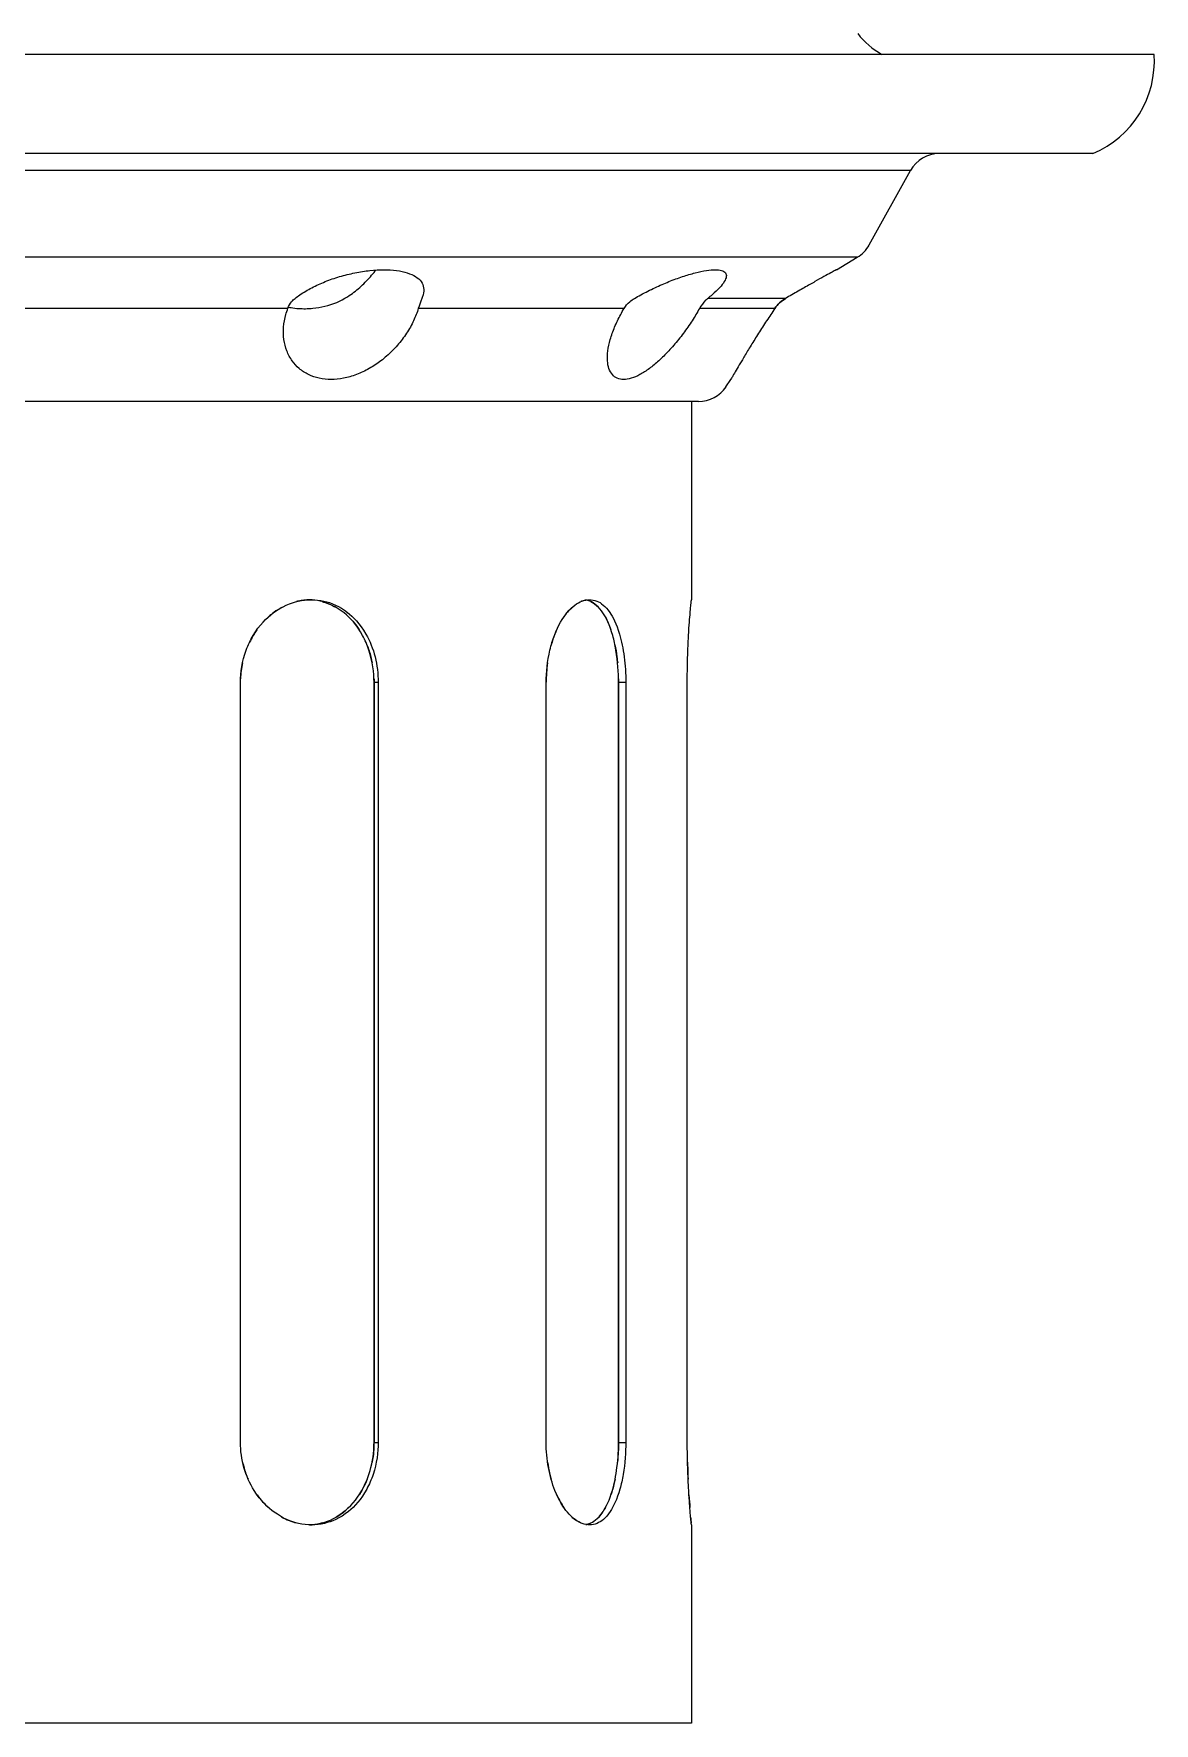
# Model space of a CAD drawing. Header units: millimetres. Extents: x 0 to 13338, y 0 to 11580.
# Drawn here: x 8698.5 to 8766.3, y 4734.7 to 4837 of the extents above; entities that cross this region are included whole.
import ezdxf

# ---------------------------------------------------------------- set-up
doc = ezdxf.new("R2010")
doc.units = ezdxf.units.MM
doc.layers.add('dwgmodels.com', color=250, linetype='Continuous')

# ---------------------------------------------------------------- blocks, each defined once
blk = doc.blocks.new('Public Light 9_side_dwgmodels.com')
at = {"color": 0}
for p, q in [((588.94, 4124.92), (440.94, 4124.92)), ((588.94, 4124.92), (440.94, 4124.92)), ((585.24, 4118.92), (444.64, 4118.92)), ((585.24, 4118.92), (444.64, 4118.92)), ((574.2, 4117.9), (455.68, 4117.9)), ((574.2, 4117.9), (455.68, 4117.9)), ((571.7, 4113.39), (574.2, 4117.9)), ((570.98, 4112.65), (458.9, 4112.65)), ((570.98, 4112.65), (458.9, 4112.65)), ((569.72, 4111.89), (570.98, 4112.65)), ((569.72, 4111.89), (570.98, 4112.65)), ((536.52, 4109.55), (519.5, 4109.55)), ((536.52, 4109.55), (519.5, 4109.55)), ((556.87, 4109.55), (544.41, 4109.55)), ((556.87, 4109.55), (544.41, 4109.55)), ((565.99, 4109.55), (561.43, 4109.55)), ((565.99, 4109.55), (561.43, 4109.55)), ((566.64, 4110.16), (561.93, 4110.16)), ((566.64, 4110.16), (561.93, 4110.16)), ((563.03, 4104.81), (563.32, 4105.25)), ((563.03, 4104.81), (563.32, 4105.25)), ((561.37, 4103.92), (468.51, 4103.92)), ((561.37, 4103.92), (468.51, 4103.92)), ((560.94, 4103.92), (560.94, 4091.92)), ((533.65, 4040.92), (533.65, 4086.92)), ((533.65, 4040.92), (533.65, 4086.92)), ((541.73, 4086.92), (541.98, 4086.92)), ((541.73, 4086.92), (541.73, 4040.92)), ((541.73, 4040.92), (541.73, 4086.92)), ((541.73, 4086.92), (541.98, 4086.92)), ((541.73, 4040.92), (541.73, 4086.92)), ((541.73, 4086.92), (541.73, 4040.92)), ((541.98, 4086.92), (541.98, 4040.92)), ((541.98, 4086.92), (541.98, 4040.92)), ((552.15, 4040.92), (552.15, 4086.92)), ((552.15, 4040.92), (552.15, 4086.92)), ((556.53, 4086.92), (556.97, 4086.92)), ((556.53, 4040.92), (556.53, 4086.92)), ((556.53, 4086.92), (556.97, 4086.92)), ((556.53, 4086.92), (556.53, 4040.92)), ((556.53, 4040.92), (556.53, 4086.92)), ((556.53, 4086.92), (556.53, 4040.92)), ((556.97, 4086.92), (556.97, 4040.92)), ((556.97, 4086.92), (556.97, 4040.92)), ((560.69, 4040.92), (560.69, 4086.92)), ((560.69, 4040.92), (560.69, 4086.92)), ((541.73, 4040.92), (541.98, 4040.92)), ((541.73, 4040.92), (541.98, 4040.92)), ((556.53, 4040.92), (556.97, 4040.92)), ((556.53, 4040.92), (556.97, 4040.92)), ((560.94, 4035.92), (560.94, 4023.92)), ((560.94, 4023.92), (468.94, 4023.92)), ((560.94, 4023.92), (468.94, 4023.92))]:
    blk.add_line(p, q, dxfattribs=at)
for centre, radius, start, end in [((574.94, 4129.27), 5, 218.1668, 240.2704), ((582.89, 4124.52), 6.07, 292.8023, 3.8326), ((575.95, 4116.92), 2, 90, 150.9419), ((569.95, 4114.36), 2, 300.9638, 330.9419), ((561.37, 4105.92), 2, 270, 326.3099), ((561.37, 4105.92), 2, 270, 326.3099)]:
    blk.add_arc(centre, radius, start, end, dxfattribs=at)
for points, knots in [([(536.95, 4110.16), (537.04, 4110.23), (537.14, 4110.3), (537.47, 4110.53), (537.71, 4110.67), (538.23, 4110.94), (538.5, 4111.06), (539.05, 4111.28), (539.35, 4111.39), (539.95, 4111.56), (540.26, 4111.64), (540.88, 4111.77), (541.19, 4111.81), (541.78, 4111.88), (542.07, 4111.89), (542.59, 4111.89), (542.85, 4111.88), (543.33, 4111.81), (543.55, 4111.77), (543.94, 4111.64), (544.11, 4111.56), (544.39, 4111.39), (544.5, 4111.28), (544.66, 4111.06), (544.71, 4110.94), (544.76, 4110.67), (544.75, 4110.53), (544.69, 4110.3), (544.66, 4110.23), (544.63, 4110.16)], [14.469813, 14.469813, 14.469813, 14.469813, 14.898545, 14.898545, 15.809683, 15.809683, 16.720821, 16.720821, 17.627545, 17.627545, 18.534268, 18.534268, 19.440992, 19.440992, 20.347716, 20.347716, 21.254439, 21.254439, 22.161163, 22.161163, 23.067886, 23.067886, 23.97461, 23.97461, 24.885748, 24.885748, 25.796886, 25.796886, 26.225618, 26.225618, 26.225618, 26.225618]), ([(536.95, 4110.16), (537.04, 4110.23), (537.14, 4110.3), (537.47, 4110.53), (537.71, 4110.67), (538.23, 4110.94), (538.5, 4111.06), (539.05, 4111.28), (539.35, 4111.39), (539.95, 4111.56), (540.26, 4111.64), (540.88, 4111.77), (541.19, 4111.81), (541.78, 4111.88), (542.07, 4111.89), (542.59, 4111.89), (542.85, 4111.88), (543.33, 4111.81), (543.55, 4111.77), (543.94, 4111.64), (544.11, 4111.56), (544.39, 4111.39), (544.5, 4111.28), (544.66, 4111.06), (544.71, 4110.94), (544.76, 4110.67), (544.75, 4110.53), (544.69, 4110.3), (544.66, 4110.23), (544.63, 4110.16)], [14.469813, 14.469813, 14.469813, 14.469813, 14.898545, 14.898545, 15.809683, 15.809683, 16.720821, 16.720821, 17.627545, 17.627545, 18.534268, 18.534268, 19.440992, 19.440992, 20.347716, 20.347716, 21.254439, 21.254439, 22.161163, 22.161163, 23.067886, 23.067886, 23.97461, 23.97461, 24.885748, 24.885748, 25.796886, 25.796886, 26.225618, 26.225618, 26.225618, 26.225618]), ([(540.13, 4110.26), (540.26, 4110.35), (540.39, 4110.44), (540.75, 4110.71), (540.98, 4110.91), (541.41, 4111.35), (541.62, 4111.58), (541.82, 4111.84), (541.83, 4111.86), (541.84, 4111.87)], [9.675314, 9.675314, 9.675314, 9.675314, 10.138865, 10.138865, 11.021552, 11.021552, 11.904238, 11.904238, 11.964161, 11.964161, 11.964161, 11.964161]), ([(540.13, 4110.26), (540.26, 4110.35), (540.39, 4110.44), (540.75, 4110.71), (540.98, 4110.91), (541.41, 4111.35), (541.62, 4111.58), (541.82, 4111.84), (541.83, 4111.86), (541.84, 4111.87)], [9.675314, 9.675314, 9.675314, 9.675314, 10.138865, 10.138865, 11.021552, 11.021552, 11.904238, 11.904238, 11.964161, 11.964161, 11.964161, 11.964161]), ([(557.49, 4110.16), (557.62, 4110.23), (557.75, 4110.3), (558.16, 4110.53), (558.45, 4110.67), (559.02, 4110.94), (559.31, 4111.06), (559.85, 4111.28), (560.13, 4111.39), (560.66, 4111.56), (560.92, 4111.64), (561.41, 4111.77), (561.64, 4111.81), (562.05, 4111.88), (562.23, 4111.89), (562.53, 4111.89), (562.66, 4111.88), (562.87, 4111.81), (562.95, 4111.77), (563.05, 4111.64), (563.06, 4111.56), (563.04, 4111.39), (563, 4111.28), (562.86, 4111.06), (562.77, 4110.94), (562.52, 4110.67), (562.37, 4110.53), (562.11, 4110.3), (562.02, 4110.23), (561.93, 4110.16)], [14.469813, 14.469813, 14.469813, 14.469813, 14.898545, 14.898545, 15.809683, 15.809683, 16.720821, 16.720821, 17.627545, 17.627545, 18.534268, 18.534268, 19.440992, 19.440992, 20.347716, 20.347716, 21.254439, 21.254439, 22.161163, 22.161163, 23.067886, 23.067886, 23.97461, 23.97461, 24.885748, 24.885748, 25.796886, 25.796886, 26.225618, 26.225618, 26.225618, 26.225618]), ([(557.49, 4110.16), (557.62, 4110.23), (557.75, 4110.3), (558.16, 4110.53), (558.45, 4110.67), (559.02, 4110.94), (559.31, 4111.06), (559.85, 4111.28), (560.13, 4111.39), (560.66, 4111.56), (560.92, 4111.64), (561.41, 4111.77), (561.64, 4111.81), (562.05, 4111.88), (562.23, 4111.89), (562.53, 4111.89), (562.66, 4111.88), (562.87, 4111.81), (562.95, 4111.77), (563.05, 4111.64), (563.06, 4111.56), (563.04, 4111.39), (563, 4111.28), (562.86, 4111.06), (562.77, 4110.94), (562.52, 4110.67), (562.37, 4110.53), (562.11, 4110.3), (562.02, 4110.23), (561.93, 4110.16)], [14.469813, 14.469813, 14.469813, 14.469813, 14.898545, 14.898545, 15.809683, 15.809683, 16.720821, 16.720821, 17.627545, 17.627545, 18.534268, 18.534268, 19.440992, 19.440992, 20.347716, 20.347716, 21.254439, 21.254439, 22.161163, 22.161163, 23.067886, 23.067886, 23.97461, 23.97461, 24.885748, 24.885748, 25.796886, 25.796886, 26.225618, 26.225618, 26.225618, 26.225618]), ([(569.72, 4111.89), (569.72, 4111.89), (569.69, 4111.88), (569.58, 4111.81), (569.49, 4111.77), (569.26, 4111.64), (569.12, 4111.56), (568.8, 4111.39), (568.61, 4111.28), (568.22, 4111.06), (568, 4110.94), (567.53, 4110.67), (567.28, 4110.53), (566.89, 4110.3), (566.76, 4110.23), (566.64, 4110.16)], [20.347716, 20.347716, 20.347716, 20.347716, 21.254439, 21.254439, 22.161163, 22.161163, 23.067886, 23.067886, 23.97461, 23.97461, 24.885748, 24.885748, 25.796886, 25.796886, 26.225618, 26.225618, 26.225618, 26.225618]), ([(569.72, 4111.89), (569.72, 4111.89), (569.69, 4111.88), (569.58, 4111.81), (569.49, 4111.77), (569.26, 4111.64), (569.12, 4111.56), (568.8, 4111.39), (568.61, 4111.28), (568.22, 4111.06), (568, 4110.94), (567.53, 4110.67), (567.28, 4110.53), (566.89, 4110.3), (566.76, 4110.23), (566.64, 4110.16)], [20.347716, 20.347716, 20.347716, 20.347716, 21.254439, 21.254439, 22.161163, 22.161163, 23.067886, 23.067886, 23.97461, 23.97461, 24.885748, 24.885748, 25.796886, 25.796886, 26.225618, 26.225618, 26.225618, 26.225618]), ([(544.41, 4109.55), (544.38, 4109.43), (544.33, 4109.3), (544.19, 4108.94), (544.07, 4108.68), (543.79, 4108.17), (543.62, 4107.92), (543.25, 4107.43), (543.05, 4107.2), (542.61, 4106.76), (542.38, 4106.56), (541.93, 4106.21), (541.69, 4106.06), (541.19, 4105.77), (540.93, 4105.65), (540.41, 4105.45), (540.14, 4105.37), (539.63, 4105.27), (539.37, 4105.25), (538.89, 4105.25), (538.65, 4105.27), (538.19, 4105.37), (537.97, 4105.45), (537.56, 4105.65), (537.37, 4105.77), (537.04, 4106.06), (536.9, 4106.21), (536.65, 4106.56), (536.54, 4106.76), (536.37, 4107.2), (536.31, 4107.43), (536.24, 4107.92), (536.24, 4108.17), (536.28, 4108.68), (536.33, 4108.94), (536.39, 4109.18), (536.43, 4109.3), (536.47, 4109.43), (536.52, 4109.55)], [-14.134817, -14.134817, -14.134817, -14.134817, -13.697975, -13.697975, -12.813723, -12.813723, -11.929471, -11.929471, -11.045219, -11.045219, -10.160967, -10.160967, -9.332972, -9.332972, -8.504977, -8.504977, -7.676982, -7.676982, -6.848987, -6.848987, -6.020992, -6.020992, -5.192997, -5.192997, -4.365002, -4.365002, -3.537007, -3.537007, -2.652756, -2.652756, -1.768504, -1.768504, -0.884252, -0.884252, 0, 0, 0, 0.436843, 0.436843, 0.436843, 0.436843]), ([(544.41, 4109.55), (544.38, 4109.43), (544.33, 4109.3), (544.19, 4108.94), (544.07, 4108.68), (543.79, 4108.17), (543.62, 4107.92), (543.25, 4107.43), (543.05, 4107.2), (542.61, 4106.76), (542.38, 4106.56), (541.93, 4106.21), (541.69, 4106.06), (541.19, 4105.77), (540.93, 4105.65), (540.41, 4105.45), (540.14, 4105.37), (539.63, 4105.27), (539.37, 4105.25), (538.89, 4105.25), (538.65, 4105.27), (538.19, 4105.37), (537.97, 4105.45), (537.56, 4105.65), (537.37, 4105.77), (537.04, 4106.06), (536.9, 4106.21), (536.65, 4106.56), (536.54, 4106.76), (536.37, 4107.2), (536.31, 4107.43), (536.24, 4107.92), (536.24, 4108.17), (536.28, 4108.68), (536.33, 4108.94), (536.39, 4109.18), (536.43, 4109.3), (536.47, 4109.43), (536.52, 4109.55)], [-14.134817, -14.134817, -14.134817, -14.134817, -13.697975, -13.697975, -12.813723, -12.813723, -11.929471, -11.929471, -11.045219, -11.045219, -10.160967, -10.160967, -9.332972, -9.332972, -8.504977, -8.504977, -7.676982, -7.676982, -6.848987, -6.848987, -6.020992, -6.020992, -5.192997, -5.192997, -4.365002, -4.365002, -3.537007, -3.537007, -2.652756, -2.652756, -1.768504, -1.768504, -0.884252, -0.884252, 0, 0, 0, 0.436843, 0.436843, 0.436843, 0.436843]), ([(536.52, 4109.55), (536.57, 4109.7), (536.65, 4109.84), (536.8, 4110.03), (536.87, 4110.1), (536.95, 4110.16)], [-4.053467, -4.053467, -4.053467, -4.053467, -3.5042451, -3.5042451, -3.1494421, -3.1494421, -3.1494421, -3.1494421]), ([(536.52, 4109.55), (536.57, 4109.7), (536.65, 4109.84), (536.8, 4110.03), (536.87, 4110.1), (536.95, 4110.16)], [-4.053467, -4.053467, -4.053467, -4.053467, -3.5042451, -3.5042451, -3.1494421, -3.1494421, -3.1494421, -3.1494421]), ([(536.55, 4109.63), (536.6, 4109.62), (536.66, 4109.61), (536.86, 4109.57), (537.02, 4109.55), (537.31, 4109.54), (537.44, 4109.53), (537.72, 4109.54), (537.88, 4109.55), (538.27, 4109.59), (538.51, 4109.63), (539.25, 4109.81), (539.72, 4109.99), (540.13, 4110.26)], [-3.843232, -3.843232, -3.843232, -3.843232, -3.643063, -3.643063, -3.106776, -3.106776, -2.67758, -2.67758, -2.206806, -2.206806, -1.480643, -1.480643, 0, 0, 0, 0]), ([(536.55, 4109.63), (536.6, 4109.62), (536.66, 4109.61), (536.86, 4109.57), (537.02, 4109.55), (537.31, 4109.54), (537.44, 4109.53), (537.72, 4109.54), (537.88, 4109.55), (538.27, 4109.59), (538.51, 4109.63), (539.25, 4109.81), (539.72, 4109.99), (540.13, 4110.26)], [-3.843232, -3.843232, -3.843232, -3.843232, -3.643063, -3.643063, -3.106776, -3.106776, -2.67758, -2.67758, -2.206806, -2.206806, -1.480643, -1.480643, 0, 0, 0, 0]), ([(544.63, 4110.16), (544.62, 4110.12), (544.6, 4110.08), (544.53, 4109.91), (544.47, 4109.74), (544.41, 4109.55)], [-0.9093199, -0.9093199, -0.9093199, -0.9093199, -0.699633, -0.699633, 0, 0, 0, 0]), ([(544.63, 4110.16), (544.62, 4110.12), (544.6, 4110.08), (544.53, 4109.91), (544.47, 4109.74), (544.41, 4109.55)], [-0.9093199, -0.9093199, -0.9093199, -0.9093199, -0.699633, -0.699633, 0, 0, 0, 0]), ([(561.43, 4109.55), (561.36, 4109.43), (561.29, 4109.3), (561.07, 4108.94), (560.9, 4108.68), (560.55, 4108.17), (560.36, 4107.92), (559.97, 4107.43), (559.77, 4107.2), (559.36, 4106.76), (559.16, 4106.56), (558.78, 4106.21), (558.59, 4106.06), (558.2, 4105.77), (558.01, 4105.65), (557.64, 4105.45), (557.47, 4105.37), (557.13, 4105.27), (556.98, 4105.25), (556.7, 4105.25), (556.57, 4105.27), (556.34, 4105.37), (556.24, 4105.45), (556.07, 4105.65), (556, 4105.77), (555.9, 4106.06), (555.87, 4106.21), (555.85, 4106.56), (555.85, 4106.76), (555.91, 4107.2), (555.96, 4107.43), (556.1, 4107.92), (556.19, 4108.17), (556.4, 4108.68), (556.52, 4108.94), (556.66, 4109.18), (556.72, 4109.3), (556.79, 4109.43), (556.87, 4109.55)], [-14.134817, -14.134817, -14.134817, -14.134817, -13.697975, -13.697975, -12.813723, -12.813723, -11.929471, -11.929471, -11.045219, -11.045219, -10.160967, -10.160967, -9.332972, -9.332972, -8.504977, -8.504977, -7.676982, -7.676982, -6.848987, -6.848987, -6.020992, -6.020992, -5.192997, -5.192997, -4.365002, -4.365002, -3.537007, -3.537007, -2.652756, -2.652756, -1.768504, -1.768504, -0.884252, -0.884252, 0, 0, 0, 0.436843, 0.436843, 0.436843, 0.436843]), ([(561.43, 4109.55), (561.36, 4109.43), (561.29, 4109.3), (561.07, 4108.94), (560.9, 4108.68), (560.55, 4108.17), (560.36, 4107.92), (559.97, 4107.43), (559.77, 4107.2), (559.36, 4106.76), (559.16, 4106.56), (558.78, 4106.21), (558.59, 4106.06), (558.2, 4105.77), (558.01, 4105.65), (557.64, 4105.45), (557.47, 4105.37), (557.13, 4105.27), (556.98, 4105.25), (556.7, 4105.25), (556.57, 4105.27), (556.34, 4105.37), (556.24, 4105.45), (556.07, 4105.65), (556, 4105.77), (555.9, 4106.06), (555.87, 4106.21), (555.85, 4106.56), (555.85, 4106.76), (555.91, 4107.2), (555.96, 4107.43), (556.1, 4107.92), (556.19, 4108.17), (556.4, 4108.68), (556.52, 4108.94), (556.66, 4109.18), (556.72, 4109.3), (556.79, 4109.43), (556.87, 4109.55)], [-14.134817, -14.134817, -14.134817, -14.134817, -13.697975, -13.697975, -12.813723, -12.813723, -11.929471, -11.929471, -11.045219, -11.045219, -10.160967, -10.160967, -9.332972, -9.332972, -8.504977, -8.504977, -7.676982, -7.676982, -6.848987, -6.848987, -6.020992, -6.020992, -5.192997, -5.192997, -4.365002, -4.365002, -3.537007, -3.537007, -2.652756, -2.652756, -1.768504, -1.768504, -0.884252, -0.884252, 0, 0, 0, 0.436843, 0.436843, 0.436843, 0.436843]), ([(556.87, 4109.55), (556.96, 4109.7), (557.07, 4109.84), (557.3, 4110.03), (557.39, 4110.1), (557.49, 4110.16)], [-4.053467, -4.053467, -4.053467, -4.053467, -3.5042451, -3.5042451, -3.1494421, -3.1494421, -3.1494421, -3.1494421]), ([(556.87, 4109.55), (556.96, 4109.7), (557.07, 4109.84), (557.3, 4110.03), (557.39, 4110.1), (557.49, 4110.16)], [-4.053467, -4.053467, -4.053467, -4.053467, -3.5042451, -3.5042451, -3.1494421, -3.1494421, -3.1494421, -3.1494421]), ([(561.93, 4110.16), (561.89, 4110.12), (561.84, 4110.08), (561.66, 4109.91), (561.54, 4109.74), (561.43, 4109.55)], [-0.9093199, -0.9093199, -0.9093199, -0.9093199, -0.699633, -0.699633, 0, 0, 0, 0]), ([(561.93, 4110.16), (561.89, 4110.12), (561.84, 4110.08), (561.66, 4109.91), (561.54, 4109.74), (561.43, 4109.55)], [-0.9093199, -0.9093199, -0.9093199, -0.9093199, -0.699633, -0.699633, 0, 0, 0, 0]), ([(565.99, 4109.55), (565.9, 4109.43), (565.82, 4109.3), (565.58, 4108.94), (565.41, 4108.68), (565.08, 4108.17), (564.92, 4107.92), (564.62, 4107.43), (564.47, 4107.2), (564.21, 4106.76), (564.09, 4106.56), (563.88, 4106.21), (563.79, 4106.06), (563.62, 4105.77), (563.55, 4105.65), (563.44, 4105.45), (563.39, 4105.37), (563.34, 4105.27), (563.32, 4105.25), (563.32, 4105.25)], [-14.134817, -14.134817, -14.134817, -14.134817, -13.697975, -13.697975, -12.813723, -12.813723, -11.929471, -11.929471, -11.045219, -11.045219, -10.160967, -10.160967, -9.332972, -9.332972, -8.504977, -8.504977, -7.676982, -7.676982, -6.848987, -6.848987, -6.848987, -6.848987]), ([(565.99, 4109.55), (565.9, 4109.43), (565.82, 4109.3), (565.58, 4108.94), (565.41, 4108.68), (565.08, 4108.17), (564.92, 4107.92), (564.62, 4107.43), (564.47, 4107.2), (564.21, 4106.76), (564.09, 4106.56), (563.88, 4106.21), (563.79, 4106.06), (563.62, 4105.77), (563.55, 4105.65), (563.44, 4105.45), (563.39, 4105.37), (563.34, 4105.27), (563.32, 4105.25), (563.32, 4105.25)], [-14.134817, -14.134817, -14.134817, -14.134817, -13.697975, -13.697975, -12.813723, -12.813723, -11.929471, -11.929471, -11.045219, -11.045219, -10.160967, -10.160967, -9.332972, -9.332972, -8.504977, -8.504977, -7.676982, -7.676982, -6.848987, -6.848987, -6.848987, -6.848987]), ([(565.99, 4109.55), (566.07, 4109.67), (566.17, 4109.79), (566.39, 4109.99), (566.51, 4110.08), (566.64, 4110.16)], [-0.9074615, -0.9074615, -0.9074615, -0.9074615, -0.4584899, -0.4584899, 0, 0, 0, 0]), ([(565.99, 4109.55), (566.07, 4109.67), (566.17, 4109.79), (566.39, 4109.99), (566.51, 4110.08), (566.64, 4110.16)], [-0.9074615, -0.9074615, -0.9074615, -0.9074615, -0.4584899, -0.4584899, 0, 0, 0, 0]), ([(566.64, 4110.16), (566.51, 4110.08), (566.39, 4109.99), (566.17, 4109.79), (566.07, 4109.67), (565.99, 4109.55)], [-0.9069538, -0.9069538, -0.9069538, -0.9069538, -0.4485006, -0.4485006, 0, 0, 0, 0]), ([(566.64, 4110.16), (566.51, 4110.08), (566.39, 4109.99), (566.17, 4109.79), (566.07, 4109.67), (565.99, 4109.55)], [-0.9069538, -0.9069538, -0.9069538, -0.9069538, -0.4485006, -0.4485006, 0, 0, 0, 0]), ([(533.65, 4086.92), (533.65, 4087.53), (533.74, 4088.2), (534.11, 4089.18), (534.25, 4089.48), (534.79, 4090.38), (535.23, 4090.82), (536.17, 4091.53), (536.7, 4091.73), (537.66, 4091.95), (538.19, 4091.95), (539.15, 4091.74), (539.65, 4091.53), (540.46, 4090.89), (540.88, 4090.48), (541.48, 4089.42), (541.67, 4088.95), (541.92, 4087.96), (541.98, 4087.44), (541.98, 4086.92)], [0, 0, 0, 0, 1.816147, 1.816147, 2.643576, 2.643576, 4.503274, 4.503274, 7.026652, 7.026652, 10.029938, 10.029938, 12.68358, 12.68358, 14.53656, 14.53656, 15.7687, 15.7687, 17.012653, 17.012653, 17.012653, 17.012653]), ([(533.65, 4086.92), (533.65, 4087.53), (533.74, 4088.2), (534.11, 4089.18), (534.25, 4089.48), (534.79, 4090.38), (535.23, 4090.82), (536.17, 4091.53), (536.7, 4091.73), (537.66, 4091.95), (538.19, 4091.95), (539.15, 4091.74), (539.65, 4091.53), (540.46, 4090.89), (540.88, 4090.48), (541.48, 4089.42), (541.67, 4088.95), (541.92, 4087.96), (541.98, 4087.44), (541.98, 4086.92)], [0, 0, 0, 0, 1.816147, 1.816147, 2.643576, 2.643576, 4.503274, 4.503274, 7.026652, 7.026652, 10.029938, 10.029938, 12.68358, 12.68358, 14.53656, 14.53656, 15.7687, 15.7687, 17.012653, 17.012653, 17.012653, 17.012653]), ([(536.14, 4091.44), (535.99, 4091.36), (535.83, 4091.27), (535.58, 4091.08), (535.46, 4090.99), (535.35, 4090.88)], [11.900946, 11.900946, 11.900946, 11.900946, 12.68358, 12.68358, 13.230798, 13.230798, 13.230798, 13.230798]), ([(536.14, 4091.44), (535.99, 4091.36), (535.83, 4091.27), (535.58, 4091.08), (535.46, 4090.99), (535.35, 4090.88)], [11.900946, 11.900946, 11.900946, 11.900946, 12.68358, 12.68358, 13.230798, 13.230798, 13.230798, 13.230798]), ([(537.82, 4091.92), (537.6, 4091.91), (537.38, 4091.89), (537.12, 4091.83), (537.08, 4091.82), (537.03, 4091.81)], [8.79462, 8.79462, 8.79462, 8.79462, 10.029938, 10.029938, 10.293591, 10.293591, 10.293591, 10.293591]), ([(537.82, 4091.92), (537.6, 4091.91), (537.38, 4091.89), (537.12, 4091.83), (537.08, 4091.82), (537.03, 4091.81)], [8.79462, 8.79462, 8.79462, 8.79462, 10.029938, 10.029938, 10.293591, 10.293591, 10.293591, 10.293591]), ([(541.73, 4086.92), (541.73, 4087.5), (541.65, 4088.17), (541.32, 4089.18), (541.19, 4089.47), (540.69, 4090.41), (540.27, 4090.84), (539.45, 4091.5), (538.95, 4091.72), (538.26, 4091.88), (538.04, 4091.91), (537.81, 4091.92)], [0, 0, 0, 0, 1.73495, 1.73495, 2.500605, 2.500605, 4.321079, 4.321079, 6.813884, 6.813884, 7.945697, 7.945697, 7.945697, 7.945697]), ([(541.73, 4086.92), (541.73, 4087.5), (541.65, 4088.17), (541.32, 4089.18), (541.19, 4089.47), (540.69, 4090.41), (540.27, 4090.84), (539.45, 4091.5), (538.95, 4091.72), (538.26, 4091.88), (538.04, 4091.91), (537.81, 4091.92)], [0, 0, 0, 0, 1.73495, 1.73495, 2.500605, 2.500605, 4.321079, 4.321079, 6.813884, 6.813884, 7.945697, 7.945697, 7.945697, 7.945697]), ([(552.15, 4086.92), (552.15, 4087.53), (552.22, 4088.2), (552.45, 4089.18), (552.54, 4089.48), (552.88, 4090.38), (553.16, 4090.82), (553.73, 4091.53), (554.05, 4091.73), (554.62, 4091.95), (554.92, 4091.95), (555.47, 4091.74), (555.74, 4091.53), (556.18, 4090.89), (556.4, 4090.48), (556.71, 4089.42), (556.81, 4088.95), (556.93, 4087.96), (556.97, 4087.44), (556.97, 4086.92)], [0, 0, 0, 0, 1.816147, 1.816147, 2.643576, 2.643576, 4.503274, 4.503274, 7.026652, 7.026652, 10.029938, 10.029938, 12.68358, 12.68358, 14.53656, 14.53656, 15.7687, 15.7687, 17.012653, 17.012653, 17.012653, 17.012653]), ([(552.15, 4086.92), (552.15, 4087.53), (552.22, 4088.2), (552.45, 4089.18), (552.54, 4089.48), (552.88, 4090.38), (553.16, 4090.82), (553.73, 4091.53), (554.05, 4091.73), (554.62, 4091.95), (554.92, 4091.95), (555.47, 4091.74), (555.74, 4091.53), (556.18, 4090.89), (556.4, 4090.48), (556.71, 4089.42), (556.81, 4088.95), (556.93, 4087.96), (556.97, 4087.44), (556.97, 4086.92)], [0, 0, 0, 0, 1.816147, 1.816147, 2.643576, 2.643576, 4.503274, 4.503274, 7.026652, 7.026652, 10.029938, 10.029938, 12.68358, 12.68358, 14.53656, 14.53656, 15.7687, 15.7687, 17.012653, 17.012653, 17.012653, 17.012653]), ([(553.71, 4091.44), (553.62, 4091.36), (553.53, 4091.27), (553.37, 4091.08), (553.3, 4090.99), (553.22, 4090.88)], [11.900946, 11.900946, 11.900946, 11.900946, 12.68358, 12.68358, 13.230798, 13.230798, 13.230798, 13.230798]), ([(553.71, 4091.44), (553.62, 4091.36), (553.53, 4091.27), (553.37, 4091.08), (553.3, 4090.99), (553.22, 4090.88)], [11.900946, 11.900946, 11.900946, 11.900946, 12.68358, 12.68358, 13.230798, 13.230798, 13.230798, 13.230798]), ([(554.56, 4091.9), (554.48, 4091.89), (554.41, 4091.87), (554.3, 4091.83), (554.27, 4091.82), (554.25, 4091.81)], [9.274789, 9.274789, 9.274789, 9.274789, 10.029938, 10.029938, 10.293591, 10.293591, 10.293591, 10.293591]), ([(554.56, 4091.9), (554.48, 4091.89), (554.41, 4091.87), (554.3, 4091.83), (554.27, 4091.82), (554.25, 4091.81)], [9.274789, 9.274789, 9.274789, 9.274789, 10.029938, 10.029938, 10.293591, 10.293591, 10.293591, 10.293591]), ([(556.53, 4086.92), (556.53, 4087.5), (556.49, 4088.17), (556.32, 4089.18), (556.26, 4089.47), (556, 4090.41), (555.77, 4090.84), (555.33, 4091.5), (555.06, 4091.72), (554.71, 4091.87), (554.64, 4091.89), (554.56, 4091.9)], [0, 0, 0, 0, 1.73495, 1.73495, 2.500605, 2.500605, 4.321079, 4.321079, 6.813884, 6.813884, 7.518814, 7.518814, 7.518814, 7.518814]), ([(556.53, 4086.92), (556.53, 4087.5), (556.49, 4088.17), (556.32, 4089.18), (556.26, 4089.47), (556, 4090.41), (555.77, 4090.84), (555.33, 4091.5), (555.06, 4091.72), (554.71, 4091.87), (554.64, 4091.89), (554.56, 4091.9)], [0, 0, 0, 0, 1.73495, 1.73495, 2.500605, 2.500605, 4.321079, 4.321079, 6.813884, 6.813884, 7.518814, 7.518814, 7.518814, 7.518814]), ([(560.69, 4086.92), (560.69, 4087.53), (560.7, 4088.2), (560.74, 4089.18), (560.75, 4089.48), (560.8, 4090.38), (560.84, 4090.82), (560.9, 4091.53), (560.92, 4091.73), (560.94, 4091.89), (560.94, 4091.92), (560.94, 4091.92)], [0, 0, 0, 0, 1.816147, 1.816147, 2.643576, 2.643576, 4.503274, 4.503274, 7.026652, 7.026652, 8.554863, 8.554863, 8.554863, 8.554863]), ([(560.69, 4086.92), (560.69, 4087.53), (560.7, 4088.2), (560.74, 4089.18), (560.75, 4089.48), (560.8, 4090.38), (560.84, 4090.82), (560.9, 4091.53), (560.92, 4091.73), (560.94, 4091.89), (560.94, 4091.92), (560.94, 4091.92)], [0, 0, 0, 0, 1.816147, 1.816147, 2.643576, 2.643576, 4.503274, 4.503274, 7.026652, 7.026652, 8.552907, 8.552907, 8.552907, 8.552907]), ([(534.64, 4090.09), (534.58, 4090.01), (534.53, 4089.93), (534.34, 4089.63), (534.23, 4089.42), (534.12, 4089.19)], [14.2814202, 14.2814202, 14.2814202, 14.2814202, 14.5365596, 14.5365596, 15.1403525, 15.1403525, 15.1403525, 15.1403525]), ([(534.64, 4090.09), (534.58, 4090.01), (534.53, 4089.93), (534.34, 4089.63), (534.23, 4089.42), (534.12, 4089.19)], [14.2814202, 14.2814202, 14.2814202, 14.2814202, 14.5365596, 14.5365596, 15.1403525, 15.1403525, 15.1403525, 15.1403525]), ([(552.78, 4090.09), (552.75, 4090.01), (552.71, 4089.93), (552.6, 4089.63), (552.52, 4089.42), (552.46, 4089.19)], [14.2814202, 14.2814202, 14.2814202, 14.2814202, 14.5365596, 14.5365596, 15.1403525, 15.1403525, 15.1403525, 15.1403525]), ([(552.78, 4090.09), (552.75, 4090.01), (552.71, 4089.93), (552.6, 4089.63), (552.52, 4089.42), (552.46, 4089.19)], [14.2814202, 14.2814202, 14.2814202, 14.2814202, 14.5365596, 14.5365596, 15.1403525, 15.1403525, 15.1403525, 15.1403525]), ([(541.3, 4089.19), (541.4, 4088.95), (541.48, 4088.71), (541.57, 4088.33), (541.6, 4088.21), (541.62, 4088.09)], [12.9732772, 12.9732772, 12.9732772, 12.9732772, 13.445975, 13.445975, 13.6830368, 13.6830368, 13.6830368, 13.6830368]), ([(541.3, 4089.19), (541.4, 4088.95), (541.48, 4088.71), (541.57, 4088.33), (541.6, 4088.21), (541.62, 4088.09)], [12.9732772, 12.9732772, 12.9732772, 12.9732772, 13.445975, 13.445975, 13.6830368, 13.6830368, 13.6830368, 13.6830368]), ([(556.31, 4089.19), (556.36, 4088.95), (556.4, 4088.71), (556.45, 4088.33), (556.46, 4088.21), (556.48, 4088.09)], [12.9732772, 12.9732772, 12.9732772, 12.9732772, 13.445975, 13.445975, 13.6830368, 13.6830368, 13.6830368, 13.6830368]), ([(556.31, 4089.19), (556.36, 4088.95), (556.4, 4088.71), (556.45, 4088.33), (556.46, 4088.21), (556.48, 4088.09)], [12.9732772, 12.9732772, 12.9732772, 12.9732772, 13.445975, 13.445975, 13.6830368, 13.6830368, 13.6830368, 13.6830368]), ([(541.98, 4040.92), (541.98, 4040.32), (541.9, 4039.65), (541.57, 4038.67), (541.44, 4038.37), (540.95, 4037.47), (540.55, 4037.03), (539.67, 4036.32), (539.16, 4036.12), (538.22, 4035.89), (537.69, 4035.89), (536.71, 4036.11), (536.2, 4036.32), (535.33, 4036.96), (534.87, 4037.37), (534.21, 4038.43), (534, 4038.9), (533.72, 4039.89), (533.65, 4040.41), (533.65, 4040.92)], [0, 0, 0, 0, 1.816147, 1.816147, 2.643576, 2.643576, 4.503274, 4.503274, 7.026652, 7.026652, 10.029938, 10.029938, 12.68358, 12.68358, 14.536559, 14.536559, 15.768699, 15.768699, 17.012653, 17.012653, 17.012653, 17.012653]), ([(541.98, 4040.92), (541.98, 4040.32), (541.9, 4039.65), (541.57, 4038.67), (541.44, 4038.37), (540.95, 4037.47), (540.55, 4037.03), (539.67, 4036.32), (539.16, 4036.12), (538.22, 4035.89), (537.69, 4035.89), (536.71, 4036.11), (536.2, 4036.32), (535.33, 4036.96), (534.87, 4037.37), (534.21, 4038.43), (534, 4038.9), (533.72, 4039.89), (533.65, 4040.41), (533.65, 4040.92)], [0, 0, 0, 0, 1.816147, 1.816147, 2.643576, 2.643576, 4.503274, 4.503274, 7.026652, 7.026652, 10.029938, 10.029938, 12.68358, 12.68358, 14.536559, 14.536559, 15.768699, 15.768699, 17.012653, 17.012653, 17.012653, 17.012653]), ([(537.82, 4035.93), (538.03, 4035.93), (538.25, 4035.96), (538.8, 4036.09), (539.33, 4036.26), (540.27, 4037.01), (540.67, 4037.43), (541.23, 4038.43), (541.42, 4038.9), (541.7, 4040), (541.73, 4040.54), (541.73, 4040.92)], [8.371252, 8.371252, 8.371252, 8.371252, 9.481779, 9.481779, 11.265532, 11.265532, 12.52224, 12.52224, 13.445975, 13.445975, 14.59366, 14.59366, 14.59366, 14.59366]), ([(537.82, 4035.93), (538.03, 4035.93), (538.25, 4035.96), (538.8, 4036.09), (539.33, 4036.26), (540.27, 4037.01), (540.67, 4037.43), (541.23, 4038.43), (541.42, 4038.9), (541.7, 4040), (541.73, 4040.54), (541.73, 4040.92)], [8.371252, 8.371252, 8.371252, 8.371252, 9.481779, 9.481779, 11.265532, 11.265532, 12.52224, 12.52224, 13.445975, 13.445975, 14.59366, 14.59366, 14.59366, 14.59366]), ([(556.97, 4040.92), (556.97, 4040.32), (556.92, 4039.65), (556.76, 4038.67), (556.69, 4038.37), (556.44, 4037.47), (556.22, 4037.03), (555.75, 4036.32), (555.47, 4036.12), (554.94, 4035.89), (554.64, 4035.89), (554.06, 4036.11), (553.75, 4036.32), (553.21, 4036.96), (552.93, 4037.37), (552.51, 4038.43), (552.38, 4038.9), (552.2, 4039.89), (552.15, 4040.41), (552.15, 4040.92)], [0, 0, 0, 0, 1.816147, 1.816147, 2.643576, 2.643576, 4.503274, 4.503274, 7.026652, 7.026652, 10.029938, 10.029938, 12.68358, 12.68358, 14.536559, 14.536559, 15.768699, 15.768699, 17.012653, 17.012653, 17.012653, 17.012653]), ([(556.97, 4040.92), (556.97, 4040.32), (556.92, 4039.65), (556.76, 4038.67), (556.69, 4038.37), (556.44, 4037.47), (556.22, 4037.03), (555.75, 4036.32), (555.47, 4036.12), (554.94, 4035.89), (554.64, 4035.89), (554.06, 4036.11), (553.75, 4036.32), (553.21, 4036.96), (552.93, 4037.37), (552.51, 4038.43), (552.38, 4038.9), (552.2, 4039.89), (552.15, 4040.41), (552.15, 4040.92)], [0, 0, 0, 0, 1.816147, 1.816147, 2.643576, 2.643576, 4.503274, 4.503274, 7.026652, 7.026652, 10.029938, 10.029938, 12.68358, 12.68358, 14.536559, 14.536559, 15.768699, 15.768699, 17.012653, 17.012653, 17.012653, 17.012653]), ([(554.56, 4035.94), (554.64, 4035.96), (554.71, 4035.98), (554.98, 4036.09), (555.27, 4036.26), (555.78, 4037.01), (555.99, 4037.43), (556.28, 4038.43), (556.37, 4038.9), (556.51, 4040), (556.53, 4040.54), (556.53, 4040.92)], [8.796505, 8.796505, 8.796505, 8.796505, 9.481779, 9.481779, 11.265532, 11.265532, 12.52224, 12.52224, 13.445975, 13.445975, 14.59366, 14.59366, 14.59366, 14.59366]), ([(554.56, 4035.94), (554.64, 4035.96), (554.71, 4035.98), (554.98, 4036.09), (555.27, 4036.26), (555.78, 4037.01), (555.99, 4037.43), (556.28, 4038.43), (556.37, 4038.9), (556.51, 4040), (556.53, 4040.54), (556.53, 4040.92)], [8.796505, 8.796505, 8.796505, 8.796505, 9.481779, 9.481779, 11.265532, 11.265532, 12.52224, 12.52224, 13.445975, 13.445975, 14.59366, 14.59366, 14.59366, 14.59366]), ([(560.94, 4035.92), (560.94, 4035.92), (560.94, 4035.95), (560.92, 4036.11), (560.9, 4036.32), (560.85, 4036.96), (560.81, 4037.37), (560.75, 4038.43), (560.73, 4038.9), (560.7, 4039.89), (560.69, 4040.41), (560.69, 4040.92)], [8.554872, 8.554872, 8.554872, 8.554872, 10.029938, 10.029938, 12.68358, 12.68358, 14.536559, 14.536559, 15.768699, 15.768699, 17.012653, 17.012653, 17.012653, 17.012653]), ([(560.94, 4035.92), (560.94, 4035.92), (560.94, 4035.95), (560.92, 4036.11), (560.9, 4036.32), (560.85, 4036.96), (560.81, 4037.37), (560.75, 4038.43), (560.73, 4038.9), (560.7, 4039.89), (560.69, 4040.41), (560.69, 4040.92)], [8.554872, 8.554872, 8.554872, 8.554872, 10.029938, 10.029938, 12.68358, 12.68358, 14.536559, 14.536559, 15.768699, 15.768699, 17.012653, 17.012653, 17.012653, 17.012653]), ([(533.78, 4039.73), (533.83, 4039.48), (533.9, 4039.23), (534.03, 4038.88), (534.07, 4038.78), (534.11, 4038.69)], [1.1367353, 1.1367353, 1.1367353, 1.1367353, 1.8161474, 1.8161474, 2.0775336, 2.0775336, 2.0775336, 2.0775336]), ([(533.78, 4039.73), (533.83, 4039.48), (533.9, 4039.23), (534.03, 4038.88), (534.07, 4038.78), (534.11, 4038.69)], [1.1367353, 1.1367353, 1.1367353, 1.1367353, 1.8161474, 1.8161474, 2.0775336, 2.0775336, 2.0775336, 2.0775336]), ([(552.24, 4039.73), (552.27, 4039.48), (552.32, 4039.23), (552.4, 4038.88), (552.42, 4038.78), (552.45, 4038.69)], [1.1367353, 1.1367353, 1.1367353, 1.1367353, 1.8161474, 1.8161474, 2.0775336, 2.0775336, 2.0775336, 2.0775336]), ([(552.24, 4039.73), (552.27, 4039.48), (552.32, 4039.23), (552.4, 4038.88), (552.42, 4038.78), (552.45, 4038.69)], [1.1367353, 1.1367353, 1.1367353, 1.1367353, 1.8161474, 1.8161474, 2.0775336, 2.0775336, 2.0775336, 2.0775336]), ([(560.7, 4039.73), (560.71, 4039.48), (560.72, 4039.23), (560.73, 4038.88), (560.73, 4038.78), (560.74, 4038.69)], [1.1367352, 1.1367352, 1.1367352, 1.1367352, 1.8161474, 1.8161474, 2.0775337, 2.0775337, 2.0775337, 2.0775337]), ([(560.7, 4039.73), (560.71, 4039.48), (560.72, 4039.23), (560.73, 4038.88), (560.73, 4038.78), (560.74, 4038.69)], [1.1367352, 1.1367352, 1.1367352, 1.1367352, 1.8161474, 1.8161474, 2.0775337, 2.0775337, 2.0775337, 2.0775337]), ([(541.32, 4038.69), (541.24, 4038.48), (541.14, 4038.29), (540.97, 4037.97), (540.9, 4037.85), (540.83, 4037.74)], [1.9800636, 1.9800636, 1.9800636, 1.9800636, 2.5006054, 2.5006054, 2.8509483, 2.8509483, 2.8509483, 2.8509483]), ([(541.32, 4038.69), (541.24, 4038.48), (541.14, 4038.29), (540.97, 4037.97), (540.9, 4037.85), (540.83, 4037.74)], [1.9800636, 1.9800636, 1.9800636, 1.9800636, 2.5006054, 2.5006054, 2.8509483, 2.8509483, 2.8509483, 2.8509483]), ([(556.32, 4038.69), (556.28, 4038.48), (556.23, 4038.29), (556.14, 4037.97), (556.11, 4037.85), (556.07, 4037.74)], [1.9800636, 1.9800636, 1.9800636, 1.9800636, 2.5006054, 2.5006054, 2.8509483, 2.8509483, 2.8509483, 2.8509483]), ([(556.32, 4038.69), (556.28, 4038.48), (556.23, 4038.29), (556.14, 4037.97), (556.11, 4037.85), (556.07, 4037.74)], [1.9800636, 1.9800636, 1.9800636, 1.9800636, 2.5006054, 2.5006054, 2.8509483, 2.8509483, 2.8509483, 2.8509483]), ([(540.21, 4036.98), (540.11, 4036.89), (540.01, 4036.8), (539.76, 4036.6), (539.6, 4036.49), (539.44, 4036.4)], [3.843603, 3.843603, 3.843603, 3.843603, 4.321079, 4.321079, 5.146881, 5.146881, 5.146881, 5.146881]), ([(540.21, 4036.98), (540.11, 4036.89), (540.01, 4036.8), (539.76, 4036.6), (539.6, 4036.49), (539.44, 4036.4)], [3.843603, 3.843603, 3.843603, 3.843603, 4.321079, 4.321079, 5.146881, 5.146881, 5.146881, 5.146881]), ([(555.74, 4036.98), (555.69, 4036.89), (555.64, 4036.8), (555.5, 4036.6), (555.42, 4036.49), (555.33, 4036.4)], [3.843603, 3.843603, 3.843603, 3.843603, 4.321079, 4.321079, 5.146881, 5.146881, 5.146881, 5.146881]), ([(555.74, 4036.98), (555.69, 4036.89), (555.64, 4036.8), (555.5, 4036.6), (555.42, 4036.49), (555.33, 4036.4)], [3.843603, 3.843603, 3.843603, 3.843603, 4.321079, 4.321079, 5.146881, 5.146881, 5.146881, 5.146881]), ([(538.59, 4036.04), (538.55, 4036.03), (538.51, 4036.02), (538.26, 4035.96), (538.04, 4035.93), (537.82, 4035.93)], [6.599777, 6.599777, 6.599777, 6.599777, 6.813884, 6.813884, 7.944132, 7.944132, 7.944132, 7.944132]), ([(538.59, 4036.04), (538.55, 4036.03), (538.51, 4036.02), (538.26, 4035.96), (538.04, 4035.93), (537.82, 4035.93)], [6.599777, 6.599777, 6.599777, 6.599777, 6.813884, 6.813884, 7.944132, 7.944132, 7.944132, 7.944132]), ([(554.86, 4036.04), (554.84, 4036.03), (554.81, 4036.02), (554.71, 4035.98), (554.64, 4035.96), (554.56, 4035.94)], [6.5997769, 6.5997769, 6.5997769, 6.5997769, 6.8138844, 6.8138844, 7.5178569, 7.5178569, 7.5178569, 7.5178569]), ([(554.86, 4036.04), (554.84, 4036.03), (554.81, 4036.02), (554.71, 4035.98), (554.64, 4035.96), (554.56, 4035.94)], [6.5997769, 6.5997769, 6.5997769, 6.5997769, 6.8138844, 6.8138844, 7.5178569, 7.5178569, 7.5178569, 7.5178569])]:
    blk.add_open_spline(points, degree=3, knots=knots, dxfattribs=at)
for points in [[(538.59, 4091.81), (538.82, 4091.74), (539.12, 4091.63), (539.45, 4091.44)], [(538.59, 4091.81), (538.82, 4091.74), (539.12, 4091.63), (539.45, 4091.44)], [(554.86, 4091.81), (554.99, 4091.74), (555.15, 4091.63), (555.33, 4091.44)], [(554.86, 4091.81), (554.99, 4091.74), (555.15, 4091.63), (555.33, 4091.44)], [(540.19, 4090.88), (540.42, 4090.66), (540.64, 4090.4), (540.84, 4090.09)], [(540.19, 4090.88), (540.42, 4090.66), (540.64, 4090.4), (540.84, 4090.09)], [(555.73, 4090.88), (555.85, 4090.66), (555.97, 4090.4), (556.07, 4090.09)], [(555.73, 4090.88), (555.85, 4090.66), (555.97, 4090.4), (556.07, 4090.09)], [(533.77, 4088.09), (533.7, 4087.77), (533.66, 4087.45), (533.65, 4087.13)], [(533.77, 4088.09), (533.7, 4087.77), (533.66, 4087.45), (533.65, 4087.13)], [(552.23, 4088.09), (552.18, 4087.71), (552.15, 4087.31), (552.15, 4086.92)], [(552.23, 4088.09), (552.18, 4087.71), (552.15, 4087.31), (552.15, 4086.92)], [(541.73, 4087.13), (541.73, 4087.06), (541.73, 4086.99), (541.73, 4086.92)], [(541.73, 4087.13), (541.73, 4087.06), (541.73, 4086.99), (541.73, 4086.92)], [(556.53, 4087.13), (556.53, 4087.06), (556.53, 4086.99), (556.53, 4086.92)], [(556.53, 4087.13), (556.53, 4087.06), (556.53, 4086.99), (556.53, 4086.92)], [(541.73, 4040.92), (541.73, 4040.56), (541.7, 4040.15), (541.62, 4039.73)], [(541.73, 4040.92), (541.73, 4040.56), (541.7, 4040.15), (541.62, 4039.73)], [(556.53, 4040.92), (556.53, 4040.56), (556.51, 4040.15), (556.47, 4039.73)], [(556.53, 4040.92), (556.53, 4040.56), (556.51, 4040.15), (556.47, 4039.73)], [(534.65, 4037.74), (534.87, 4037.44), (535.1, 4037.19), (535.33, 4036.98)], [(534.65, 4037.74), (534.87, 4037.44), (535.1, 4037.19), (535.33, 4036.98)], [(552.79, 4037.74), (552.93, 4037.44), (553.07, 4037.19), (553.22, 4036.98)], [(552.79, 4037.74), (552.93, 4037.44), (553.07, 4037.19), (553.22, 4036.98)], [(560.79, 4037.74), (560.81, 4037.44), (560.83, 4037.19), (560.85, 4036.98)], [(560.79, 4037.74), (560.81, 4037.44), (560.83, 4037.19), (560.85, 4036.98)], [(536.14, 4036.4), (536.45, 4036.23), (536.75, 4036.12), (537.02, 4036.04)], [(536.14, 4036.4), (536.45, 4036.23), (536.75, 4036.12), (537.02, 4036.04)], [(553.71, 4036.4), (553.9, 4036.23), (554.08, 4036.12), (554.24, 4036.04)], [(553.71, 4036.4), (553.9, 4036.23), (554.08, 4036.12), (554.24, 4036.04)], [(560.89, 4036.4), (560.91, 4036.23), (560.92, 4036.12), (560.93, 4036.04)], [(560.89, 4036.4), (560.91, 4036.23), (560.92, 4036.12), (560.93, 4036.04)]]:
    blk.add_open_spline(points, degree=3, dxfattribs=at)

msp = doc.modelspace()

# ---------------------------------------------------------------- block references
at = {"layer": 'dwgmodels.com'}
msp.add_blockref('Public Light 9_side_dwgmodels.com', (8177.38, 710.8), dxfattribs=at)

doc.saveas('drawing.dxf')
